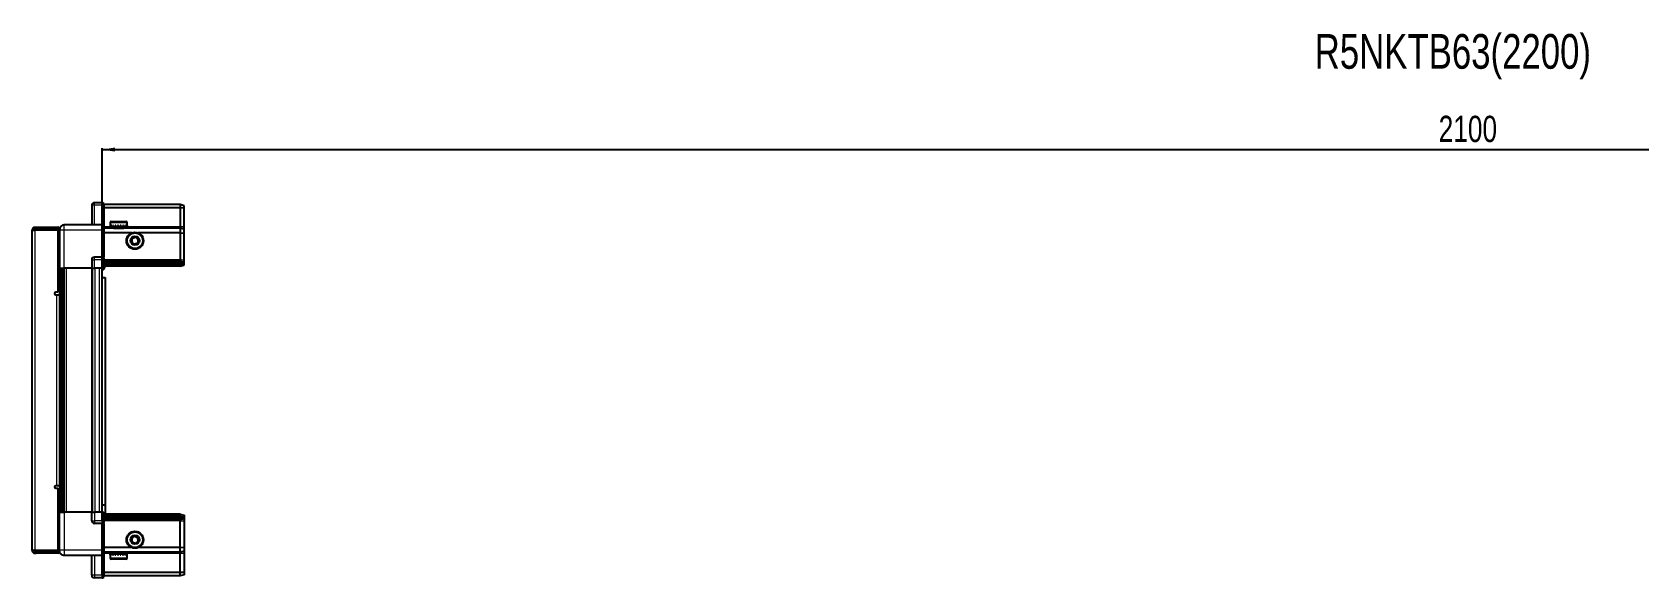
# Model space of a CAD drawing. Header units: millimetres. Extents: x 899 to 4718, y -1016 to 1767.
# Drawn here: x 1709 to 2935, y 1351 to 1767 of the extents above; entities that cross this region are included whole.
import ezdxf

# ---------------------------------------------------------------- set-up
doc = ezdxf.new("R2010")
doc.units = ezdxf.units.MM
doc.layers.add('FORMAT', color=7, linetype='Continuous')
doc.styles.add('SLDTEXTSTYLE0', font='TXT', dxfattribs={"width": 0.75})
doc.dimstyles.new('SLDDIMSTYLE0', dxfattribs={"dimtxt": 20, "dimasz": 10, "dimexe": 0, "dimexo": 0.0625, "dimgap": 5, "dimtad": 2, "dimdec": 1, "dimrnd": 1e-09, "dimzin": 12, "dimdsep": 46, "dimtxsty": 'SLDTEXTSTYLE0', "dimsah": 1, "dimcen": 0.09, "dimadec": 0, "dimazin": 3, "dimtfac": 1, "dimtofl": 0, "dimtmove": 0, "dimatfit": 3, "dimfxl": 0, "dimfrac": 2, "dimtolj": 1, "dimtzin": 12, "dimarcsym": 0})

# ---------------------------------------------------------------- blocks, each defined once
blk = doc.blocks.new('_D_4')
at = {"layer": 'FORMAT'}
for p, q in [((1762.2, 1586.9), (1762.2, 1678.4)), ((1762.2, 1677.4), (3862.2, 1677.4)), ((3862.2, 1586.9), (3862.2, 1678.4))]:
    blk.add_line(p, q, dxfattribs=at)
for points in [[(1762.2, 1677.4), (1772.2, 1675.9), (1772.2, 1679)], [(3862.2, 1677.4), (3852.2, 1679), (3852.2, 1675.9)]]:
    blk.add_solid(points, dxfattribs=at)
at = {"layer": 'FORMAT', "insert": (2782.6, 1703.2), "char_height": 20, "attachment_point": 1, "style": 'SLDTEXTSTYLE0'}
blk.add_mtext('2100', dxfattribs=at)

msp = doc.modelspace()

# ---------------------------------------------------------------- linework, layer by layer
at = {"color": 7, "linetype": 'Continuous', "lineweight": 25}
for p, q in [((1754.35, 1634.93), (1754.35, 1619.93)), ((1762.35, 1636.93), (1756.35, 1636.93)), ((1762.35, 1636.93), (1762.68, 1636.93)), ((1762.35, 1636.93), (1762.35, 1634.93)), ((1762.35, 1620.13), (1762.35, 1634.93)), ((1762.35, 1620.13), (1762.35, 1634.93)), ((1763.55, 1636.43), (1762.68, 1636.93)), ((1763.55, 1634.93), (1763.55, 1636.43)), ((1821.85, 1635.43), (1763.55, 1635.43)), ((1763.55, 1634.93), (1763.55, 1620.13)), ((1821.85, 1632.93), (1763.55, 1632.93)), ((1821.85, 1635.43), (1821.85, 1632.93)), ((1824.85, 1634.63), (1821.85, 1635.43)), ((1821.85, 1632.93), (1821.85, 1618.43)), ((1824.85, 1632.78), (1821.85, 1632.93)), ((1824.85, 1632.78), (1824.85, 1634.63)), ((1824.85, 1618.43), (1824.85, 1632.78)), ((1762.35, 1619.93), (1733.35, 1619.93)), ((1762.35, 1619.93), (1762.35, 1620.13)), ((1762.35, 1619.93), (1763.55, 1619.93)), ((1762.35, 1615.93), (1762.35, 1619.93)), ((1763.55, 1620.13), (1763.55, 1619.93)), ((1763.55, 1619.93), (1763.55, 1615.93)), ((1768.35, 1621.83), (1768.35, 1619.43)), ((1768.35, 1619.43), (1768.35, 1618.93)), ((1768.67, 1619.43), (1768.48, 1619.43)), ((1768.48, 1619.43), (1768.48, 1618.93)), ((1768.67, 1619.43), (1768.67, 1618.93)), ((1769.15, 1622.63), (1776.32, 1622.63)), ((1769.6, 1619.43), (1769.2, 1619.43)), ((1769.2, 1619.43), (1769.2, 1618.93)), ((1769.6, 1619.43), (1769.6, 1618.93)), ((1771.04, 1619.43), (1770.47, 1619.43)), ((1770.47, 1619.43), (1770.47, 1618.93)), ((1771.04, 1619.43), (1771.04, 1618.93)), ((1772.86, 1619.43), (1772.17, 1619.43)), ((1772.17, 1619.43), (1772.17, 1618.93)), ((1772.86, 1619.43), (1772.86, 1618.93)), ((1774.87, 1619.43), (1774.13, 1619.43)), ((1774.13, 1619.43), (1774.13, 1618.93)), ((1774.36, 1619.43), (1774.36, 1618.93)), ((1774.86, 1619.43), (1774.86, 1618.93)), ((1774.87, 1619.43), (1774.87, 1618.93)), ((1776.88, 1619.43), (1776.16, 1619.43)), ((1776.16, 1619.43), (1776.16, 1618.93)), ((1776.22, 1619.43), (1776.22, 1618.93)), ((1776.32, 1622.63), (1780.55, 1622.63)), ((1776.88, 1619.43), (1776.88, 1618.93)), ((1778.69, 1619.43), (1778.07, 1619.43)), ((1778.07, 1619.43), (1778.07, 1618.93)), ((1778.69, 1619.43), (1778.69, 1618.93)), ((1780.12, 1619.43), (1779.65, 1619.43)), ((1779.65, 1619.43), (1779.65, 1618.93)), ((1780.12, 1619.43), (1780.12, 1618.93)), ((1781.04, 1619.43), (1780.77, 1619.43)), ((1780.77, 1619.43), (1780.77, 1618.93)), ((1781.04, 1619.43), (1781.04, 1618.93)), ((1781.35, 1619.43), (1781.31, 1619.43)), ((1781.31, 1619.43), (1781.31, 1618.93)), ((1781.35, 1619.43), (1781.35, 1621.83)), ((1781.35, 1619.43), (1781.35, 1618.93)), ((1710.35, 1616.08), (1708.85, 1616.08)), ((1708.85, 1615.58), (1708.85, 1616.08)), ((1708.85, 1372.28), (1708.85, 1615.58)), ((1710.95, 1616.68), (1710.95, 1618.18)), ((1710.95, 1618.18), (1711.85, 1618.18)), ((1710.95, 1616.68), (1711.85, 1616.68)), ((1710.95, 1616.18), (1728.35, 1616.18)), ((1711.85, 1618.18), (1728.35, 1618.18)), ((1711.85, 1616.68), (1711.85, 1618.18)), ((1711.85, 1616.68), (1728.35, 1616.68)), ((1728.35, 1616.68), (1728.35, 1618.18)), ((1729.85, 1616.18), (1728.35, 1616.18)), ((1728.35, 1616.18), (1728.35, 1568.68)), ((1729.85, 1615.93), (1729.85, 1586.93)), ((1762.35, 1595.63), (1762.35, 1615.93)), ((1821.85, 1617.43), (1763.55, 1617.43)), ((1763.55, 1615.93), (1763.55, 1595.63)), ((1784.85, 1613.93), (1763.55, 1613.93)), ((1768.35, 1618.93), (1768.48, 1618.93)), ((1768.48, 1618.93), (1768.67, 1618.93)), ((1768.67, 1618.93), (1769.2, 1618.93)), ((1769.2, 1618.93), (1769.6, 1618.93)), ((1769.6, 1618.93), (1770.47, 1618.93)), ((1770.45, 1618.93), (1770.45, 1618.83)), ((1770.45, 1618.83), (1779.25, 1618.83)), ((1770.47, 1618.93), (1771.04, 1618.93)), ((1770.85, 1618.43), (1771.54, 1617.95)), ((1770.85, 1618.43), (1775.88, 1618.43)), ((1771.54, 1617.95), (1770.85, 1617.47)), ((1770.85, 1617.47), (1770.85, 1617.43)), ((1770.85, 1617.47), (1775.88, 1617.47)), ((1771.04, 1618.93), (1772.17, 1618.93)), ((1771.54, 1617.95), (1775.7, 1617.95)), ((1772.17, 1618.93), (1772.86, 1618.93)), ((1772.86, 1618.93), (1774.13, 1618.93)), ((1774.13, 1618.93), (1774.36, 1618.93)), ((1774.86, 1618.93), (1774.87, 1618.93)), ((1774.87, 1618.93), (1776.16, 1618.93)), ((1775.7, 1617.95), (1778.16, 1617.95)), ((1775.88, 1618.43), (1778.85, 1618.43)), ((1775.88, 1617.47), (1778.85, 1617.47)), ((1776.22, 1618.93), (1776.88, 1618.93)), ((1776.88, 1618.93), (1778.07, 1618.93)), ((1778.07, 1618.93), (1778.69, 1618.93)), ((1778.16, 1617.95), (1778.85, 1618.43)), ((1778.85, 1617.47), (1778.16, 1617.95)), ((1778.69, 1618.93), (1779.65, 1618.93)), ((1778.85, 1617.43), (1778.85, 1617.47)), ((1779.25, 1618.83), (1779.25, 1618.93)), ((1779.65, 1618.93), (1780.12, 1618.93)), ((1780.12, 1618.93), (1780.77, 1618.93)), ((1780.77, 1618.93), (1781.04, 1618.93)), ((1781.04, 1618.93), (1781.31, 1618.93)), ((1781.31, 1618.93), (1781.35, 1618.93)), ((1821.85, 1613.93), (1789.85, 1613.93)), ((1821.85, 1618.43), (1821.85, 1617.43)), ((1821.85, 1617.43), (1821.85, 1613.93)), ((1824.85, 1616.63), (1821.85, 1617.43)), ((1821.85, 1613.93), (1821.85, 1593.43)), ((1821.85, 1613.93), (1824.85, 1613.6)), ((1824.85, 1616.63), (1824.85, 1618.43)), ((1824.85, 1613.6), (1824.85, 1616.63)), ((1824.85, 1593.43), (1824.85, 1613.6)), ((1762.35, 1595.43), (1756.35, 1595.43)), ((1762.35, 1595.43), (1762.35, 1595.63)), ((1762.35, 1595.43), (1762.35, 1593.43)), ((1762.35, 1595.43), (1763.55, 1595.43)), ((1763.55, 1595.63), (1763.55, 1595.43)), ((1763.55, 1594.76), (1763.55, 1595.43)), ((1763.55, 1594.76), (1763.55, 1586.93)), ((1728.35, 1589.68), (1729.85, 1589.68)), ((1729.85, 1586.93), (1728.35, 1586.93)), ((1730.5, 1400.93), (1730.5, 1586.93)), ((1732.29, 1586.93), (1732.29, 1400.93)), ((1732.33, 1586.93), (1732.33, 1400.93)), ((1754.35, 1586.93), (1733.35, 1586.93)), ((1754.35, 1593.43), (1754.35, 1586.93)), ((1754.35, 1586.93), (1756.35, 1586.93)), ((1755, 1400.93), (1755, 1586.93)), ((1762.35, 1586.93), (1756.35, 1586.93)), ((1762.2, 1400.93), (1762.2, 1586.93)), ((1762.35, 1586.93), (1762.35, 1593.43)), ((1762.35, 1586.93), (1762.35, 1593.43)), ((1762.35, 1586.93), (1762.68, 1586.93)), ((1762.35, 1586.93), (1762.35, 1586.93)), ((1762.68, 1586.93), (1762.68, 1593.43)), ((1763.55, 1586.93), (1762.68, 1586.93)), ((1762.68, 1586.93), (1762.68, 1586.93)), ((1821.85, 1592.43), (1763.55, 1592.43)), ((1821.85, 1591.43), (1763.55, 1591.43)), ((1821.85, 1589.93), (1763.55, 1589.93)), ((1821.85, 1588.43), (1763.55, 1588.43)), ((1821.85, 1593.43), (1821.85, 1592.43)), ((1821.85, 1592.43), (1821.85, 1591.43)), ((1821.85, 1592.43), (1824.85, 1591.63)), ((1821.85, 1591.43), (1821.85, 1589.93)), ((1821.85, 1591.43), (1824.85, 1590.89)), ((1821.85, 1589.93), (1824.85, 1590.39)), ((1821.85, 1589.93), (1821.85, 1588.43)), ((1821.85, 1588.43), (1824.85, 1589.24)), ((1824.85, 1591.63), (1824.85, 1593.43)), ((1824.85, 1590.89), (1824.85, 1591.63)), ((1824.85, 1590.39), (1824.85, 1590.89)), ((1824.85, 1589.24), (1824.85, 1590.39)), ((1762.2, 1579.93), (1764.7, 1579.93)), ((1764.7, 1579.93), (1764.7, 1406.43)), ((1728.35, 1568.68), (1727, 1568.68)), ((1727, 1566.68), (1727.75, 1566.68)), ((1727.75, 1566.68), (1729.85, 1566.68)), ((1729.85, 1566.68), (1729.85, 1421.18)), ((1727.75, 1421.18), (1727, 1421.18)), ((1727, 1419.18), (1728.35, 1419.18)), ((1729.85, 1421.18), (1727.75, 1421.18)), ((1728.35, 1419.18), (1728.35, 1371.68)), ((1729.85, 1400.93), (1728.35, 1400.93)), ((1729.85, 1371.93), (1729.85, 1400.93)), ((1754.35, 1400.93), (1733.35, 1400.93)), ((1754.35, 1394.43), (1754.35, 1400.93)), ((1754.35, 1400.93), (1756.35, 1400.93)), ((1762.35, 1400.93), (1756.35, 1400.93)), ((1764.7, 1406.43), (1762.2, 1406.43)), ((1762.35, 1394.43), (1762.35, 1400.93)), ((1762.35, 1400.93), (1762.68, 1400.93)), ((1762.68, 1394.43), (1762.68, 1400.93)), ((1762.68, 1400.93), (1763.55, 1400.93)), ((1763.55, 1400.93), (1763.55, 1393.11)), ((1821.85, 1399.43), (1763.55, 1399.43)), ((1764.7, 1406.43), (1764.7, 1399.43)), ((1821.85, 1397.93), (1821.85, 1399.43)), ((1821.85, 1399.43), (1824.85, 1398.63)), ((1824.85, 1398.63), (1824.85, 1397.48)), ((1729.85, 1398.18), (1728.35, 1398.18)), ((1762.35, 1392.43), (1756.35, 1392.43)), ((1762.35, 1394.43), (1762.35, 1392.43)), ((1762.35, 1394.43), (1762.35, 1392.43)), ((1762.35, 1392.43), (1763.55, 1392.43)), ((1762.35, 1392.23), (1762.35, 1392.43)), ((1762.35, 1371.93), (1762.35, 1392.23)), ((1821.85, 1397.93), (1763.55, 1397.93)), ((1821.85, 1396.43), (1763.55, 1396.43)), ((1821.85, 1395.43), (1763.55, 1395.43)), ((1763.55, 1392.43), (1763.55, 1393.11)), ((1763.55, 1392.43), (1763.55, 1392.23)), ((1763.55, 1392.23), (1763.55, 1371.93)), ((1821.85, 1396.43), (1821.85, 1397.93)), ((1821.85, 1397.93), (1824.85, 1397.48)), ((1821.85, 1396.43), (1824.85, 1396.98)), ((1821.85, 1395.43), (1821.85, 1396.43)), ((1821.85, 1395.43), (1824.85, 1396.24)), ((1821.85, 1394.43), (1821.85, 1395.43)), ((1821.85, 1373.93), (1821.85, 1394.43)), ((1824.85, 1397.48), (1824.85, 1396.98)), ((1824.85, 1396.98), (1824.85, 1396.24)), ((1824.85, 1396.24), (1824.85, 1394.43)), ((1824.85, 1394.43), (1824.85, 1374.27)), ((1784.85, 1373.93), (1763.55, 1373.93)), ((1821.85, 1373.93), (1789.85, 1373.93)), ((1821.85, 1373.93), (1824.85, 1374.27)), ((1821.85, 1370.43), (1821.85, 1373.93)), ((1824.85, 1374.27), (1824.85, 1371.24)), ((1708.85, 1371.78), (1708.85, 1372.28)), ((1710.35, 1371.78), (1708.85, 1371.78)), ((1728.35, 1371.68), (1710.95, 1371.68)), ((1710.95, 1371.18), (1710.95, 1369.68)), ((1710.95, 1371.18), (1711.85, 1371.18)), ((1710.95, 1369.68), (1711.85, 1369.68)), ((1711.85, 1371.18), (1711.85, 1369.68)), ((1728.35, 1371.18), (1711.85, 1371.18)), ((1728.35, 1369.68), (1711.85, 1369.68)), ((1728.35, 1371.68), (1729.85, 1371.68)), ((1728.35, 1371.18), (1728.35, 1369.68)), ((1762.35, 1367.93), (1733.35, 1367.93)), ((1754.35, 1352.93), (1754.35, 1367.93)), ((1762.35, 1367.93), (1762.35, 1371.93)), ((1762.35, 1367.93), (1763.55, 1367.93)), ((1762.35, 1367.73), (1762.35, 1367.93)), ((1762.35, 1352.93), (1762.35, 1367.73)), ((1763.55, 1371.93), (1763.55, 1367.93)), ((1821.85, 1370.43), (1763.55, 1370.43)), ((1763.55, 1367.93), (1763.55, 1367.73)), ((1763.55, 1367.73), (1763.55, 1352.93)), ((1768.35, 1368.93), (1768.35, 1366.03)), ((1768.44, 1368.93), (1768.35, 1368.93)), ((1768.44, 1368.43), (1768.44, 1368.93)), ((1768.61, 1368.93), (1768.44, 1368.93)), ((1768.44, 1368.43), (1768.61, 1368.43)), ((1768.61, 1368.43), (1768.61, 1368.93)), ((1769.1, 1368.93), (1768.61, 1368.93)), ((1769.1, 1368.43), (1769.1, 1368.93)), ((1769.48, 1368.93), (1769.1, 1368.93)), ((1769.1, 1368.43), (1769.48, 1368.43)), ((1769.3, 1365.23), (1769.15, 1365.23)), ((1780.55, 1365.23), (1769.3, 1365.23)), ((1769.48, 1368.43), (1769.48, 1368.93)), ((1770.32, 1368.93), (1769.48, 1368.93)), ((1770.32, 1368.43), (1770.32, 1368.93)), ((1770.88, 1368.93), (1770.32, 1368.93)), ((1770.32, 1368.43), (1770.88, 1368.43)), ((1770.45, 1369.03), (1770.45, 1368.93)), ((1775.85, 1369.03), (1770.45, 1369.03)), ((1770.85, 1370.43), (1770.85, 1370.4)), ((1770.85, 1370.4), (1771.54, 1369.92)), ((1770.95, 1370.4), (1770.85, 1370.4)), ((1771.54, 1369.92), (1770.85, 1369.43)), ((1770.95, 1369.43), (1770.85, 1369.43)), ((1770.88, 1368.43), (1770.88, 1368.93)), ((1771.98, 1368.93), (1770.88, 1368.93)), ((1778.85, 1370.4), (1770.95, 1370.4)), ((1778.85, 1369.43), (1770.95, 1369.43)), ((1771.62, 1369.92), (1771.54, 1369.92)), ((1778.16, 1369.92), (1771.62, 1369.92)), ((1771.98, 1368.43), (1771.98, 1368.93)), ((1772.66, 1368.93), (1771.98, 1368.93)), ((1771.98, 1368.43), (1772.66, 1368.43)), ((1772.66, 1368.43), (1772.66, 1368.93)), ((1773.93, 1368.93), (1772.66, 1368.93)), ((1773.93, 1368.43), (1773.93, 1368.93)), ((1774.22, 1368.93), (1773.93, 1368.93)), ((1773.93, 1368.43), (1774.66, 1368.43)), ((1774.22, 1368.43), (1774.22, 1368.93)), ((1774.66, 1368.43), (1774.66, 1368.93)), ((1775.96, 1368.93), (1774.66, 1368.93)), ((1779.25, 1369.03), (1775.85, 1369.03)), ((1775.96, 1368.43), (1775.96, 1368.93)), ((1775.96, 1368.43), (1776.68, 1368.43)), ((1776.09, 1368.43), (1776.09, 1368.93)), ((1776.68, 1368.93), (1776.09, 1368.93)), ((1776.68, 1368.43), (1776.68, 1368.93)), ((1777.88, 1368.93), (1776.68, 1368.93)), ((1777.88, 1368.43), (1777.88, 1368.93)), ((1778.52, 1368.93), (1777.88, 1368.93)), ((1777.88, 1368.43), (1778.52, 1368.43)), ((1778.16, 1369.92), (1778.85, 1370.4)), ((1778.85, 1369.43), (1778.16, 1369.92)), ((1778.52, 1368.43), (1778.52, 1368.93)), ((1779.51, 1368.93), (1778.52, 1368.93)), ((1778.85, 1370.4), (1778.85, 1370.43)), ((1779.25, 1368.93), (1779.25, 1369.03)), ((1779.51, 1368.43), (1779.51, 1368.93)), ((1780, 1368.93), (1779.51, 1368.93)), ((1779.51, 1368.43), (1780, 1368.43)), ((1780, 1368.43), (1780, 1368.93)), ((1780.68, 1368.93), (1780, 1368.93)), ((1780.68, 1368.43), (1780.68, 1368.93)), ((1780.97, 1368.93), (1780.68, 1368.93)), ((1780.68, 1368.43), (1780.97, 1368.43)), ((1780.97, 1368.43), (1780.97, 1368.93)), ((1781.28, 1368.93), (1780.97, 1368.93)), ((1781.28, 1368.43), (1781.28, 1368.93)), ((1781.35, 1368.93), (1781.28, 1368.93)), ((1781.28, 1368.43), (1781.35, 1368.43)), ((1781.35, 1366.03), (1781.35, 1368.93)), ((1781.35, 1368.43), (1781.35, 1368.93)), ((1781.35, 1368.93), (1781.35, 1368.93)), ((1824.85, 1371.24), (1821.85, 1370.43)), ((1821.85, 1369.43), (1821.85, 1370.43)), ((1821.85, 1354.93), (1821.85, 1369.43)), ((1824.85, 1371.24), (1824.85, 1369.43)), ((1824.85, 1369.43), (1824.85, 1355.09)), ((1762.35, 1350.93), (1756.35, 1350.93)), ((1762.35, 1352.93), (1762.35, 1350.93)), ((1762.35, 1350.93), (1762.68, 1350.93)), ((1762.35, 1350.93), (1762.35, 1350.93)), ((1762.35, 1350.93), (1762.68, 1350.93)), ((1762.68, 1350.93), (1763.55, 1351.43)), ((1762.68, 1350.93), (1763.55, 1351.43)), ((1821.85, 1354.93), (1763.55, 1354.93)), ((1763.55, 1351.43), (1763.55, 1352.93)), ((1821.85, 1352.43), (1763.55, 1352.43)), ((1824.85, 1355.09), (1821.85, 1354.93)), ((1821.85, 1352.43), (1821.85, 1354.93)), ((1824.85, 1353.24), (1821.85, 1352.43)), ((1824.85, 1355.09), (1824.85, 1353.24))]:
    msp.add_line(p, q, dxfattribs=at)
at = {"color": 8, "linetype": 'Continuous', "lineweight": 18}
for p, q in [((1756.35, 1634.93), (1754.35, 1634.93)), ((1756.35, 1634.93), (1756.35, 1636.93)), ((1756.35, 1619.93), (1756.35, 1634.93)), ((1762.35, 1634.93), (1756.35, 1634.93)), ((1762.35, 1634.93), (1763.55, 1634.93)), ((1762.35, 1620.13), (1763.55, 1620.13)), ((1768.35, 1621.83), (1776.52, 1621.83)), ((1776.52, 1621.83), (1781.35, 1621.83)), ((1710.95, 1616.18), (1710.95, 1371.68)), ((1733.35, 1586.93), (1733.35, 1615.93)), ((1762.35, 1615.93), (1733.35, 1615.93)), ((1762.35, 1615.93), (1763.55, 1615.93)), ((1770.85, 1618.43), (1763.55, 1618.43)), ((1821.85, 1618.43), (1778.85, 1618.43)), ((1824.85, 1618.43), (1821.85, 1618.43)), ((1756.35, 1593.43), (1756.35, 1595.43)), ((1762.35, 1595.63), (1763.55, 1595.63)), ((1729.85, 1566.68), (1729.85, 1586.93)), ((1731.08, 1586.93), (1731.08, 1400.93)), ((1733.53, 1400.93), (1733.53, 1586.93)), ((1734.95, 1586.93), (1734.95, 1400.93)), ((1754.35, 1593.43), (1756.35, 1593.43)), ((1754.35, 1400.93), (1754.35, 1586.93)), ((1756.35, 1586.93), (1756.35, 1593.43)), ((1762.35, 1593.43), (1756.35, 1593.43)), ((1757, 1400.93), (1757, 1586.93)), ((1760.2, 1400.93), (1760.2, 1586.93)), ((1762.35, 1593.43), (1762.68, 1593.43)), ((1762.35, 1586.93), (1762.68, 1586.93)), ((1821.85, 1593.43), (1763.55, 1593.43)), ((1821.85, 1593.43), (1824.85, 1593.43)), ((1727.75, 1421.18), (1727.75, 1566.68)), ((1729.85, 1400.93), (1729.85, 1421.18)), ((1733.35, 1400.93), (1733.35, 1371.93)), ((1756.35, 1400.93), (1756.35, 1394.43)), ((1754.35, 1394.43), (1756.35, 1394.43)), ((1756.35, 1394.43), (1756.35, 1392.43)), ((1762.35, 1394.43), (1756.35, 1394.43)), ((1762.35, 1394.43), (1762.68, 1394.43)), ((1763.55, 1392.23), (1762.35, 1392.23)), ((1821.85, 1394.43), (1763.55, 1394.43)), ((1821.85, 1394.43), (1824.85, 1394.43)), ((1762.35, 1371.93), (1733.35, 1371.93)), ((1756.35, 1367.93), (1756.35, 1352.93)), ((1762.35, 1371.93), (1763.55, 1371.93)), ((1763.55, 1367.73), (1762.35, 1367.73)), ((1770.85, 1369.43), (1763.55, 1369.43)), ((1768.52, 1366.03), (1768.35, 1366.03)), ((1781.35, 1366.03), (1768.52, 1366.03)), ((1821.85, 1369.43), (1778.85, 1369.43)), ((1824.85, 1369.43), (1821.85, 1369.43)), ((1756.35, 1352.93), (1754.35, 1352.93)), ((1762.35, 1352.93), (1756.35, 1352.93)), ((1756.35, 1352.93), (1756.35, 1350.93)), ((1762.35, 1352.93), (1763.55, 1352.93))]:
    msp.add_line(p, q, dxfattribs=at)
at = {"color": 7, "linetype": 'Continuous', "lineweight": 25}
for centre, radius in [((1787.35, 1607.93), 6.5), ((1787.35, 1607.93), 3.46), ((1787.35, 1379.93), 6.5), ((1787.35, 1379.93), 3.46)]:
    msp.add_circle(centre, radius, dxfattribs=at)
at = {"color": 8, "linetype": 'Continuous', "lineweight": 18}
for centre in [(1787.35, 1607.93), (1787.35, 1379.93)]:
    msp.add_circle(centre, 5.7, dxfattribs=at)
at = {"color": 7, "linetype": 'Continuous', "lineweight": 25}
for centre, radius, start, end in [((1756.35, 1634.93), 2, 90, 180), ((1769.15, 1621.83), 0.8, 90, 180), ((1780.55, 1621.83), 0.8, 0, 90), ((1710.85, 1615.68), 0.5, 90, 117.52901), ((1728.25, 1616.08), 0.6, 9.59407, 90), ((1728.25, 1616.08), 2.1, 32.2369, 87.2706), ((1770.45, 1618.43), 0.4, 0, 90), ((1779.25, 1618.43), 0.4, 90, 180), ((1787.35, 1607.93), 2.5, 161.00659, 221.00659), ((1787.35, 1607.93), 2.5, 101.00659, 161.00659), ((1787.35, 1607.93), 2.5, 41.00659, 101.00659), ((1787.35, 1607.93), 2.5, 281.00659, 341.00659), ((1787.35, 1607.93), 2.5, 341.00659, 41.00659), ((1756.35, 1593.43), 2, 90, 180), ((1787.35, 1607.93), 2.5, 221.00659, 281.00659), ((1759.7, 1589.58), 5, 300, 346.70293), ((1727, 1567.68), 1, 90, 270), ((1727, 1420.18), 1, 90, 270), ((1756.35, 1394.43), 2, 180, 270), ((1787.35, 1379.93), 2.5, 127.98423, 187.98423), ((1787.35, 1379.93), 2.5, 187.98423, 247.98423), ((1787.35, 1379.93), 2.5, 67.98423, 127.98423), ((1787.35, 1379.93), 2.5, 247.98423, 307.98423), ((1787.35, 1379.93), 2.5, 7.98423, 67.98423), ((1787.35, 1379.93), 2.5, 307.98423, 7.98423), ((1710.85, 1372.18), 0.5, 243.29122, 270), ((1728.25, 1371.78), 0.6, 270, 350.40593), ((1728.25, 1371.78), 2.1, 272.7294, 327.8305), ((1769.15, 1366.03), 0.8, 180, 270), ((1770.45, 1369.43), 0.4, 270, 0), ((1779.25, 1369.43), 0.4, 180, 270), ((1780.55, 1366.03), 0.8, 270, 360), ((1756.35, 1352.93), 2, 180, 270)]:
    msp.add_arc(centre, radius, start, end, dxfattribs=at)
for centre, start_param, end_param in [((1766.15, 1593.43), 2.4188584, 3.1415927), ((1766.15, 1394.43), 3.1415927, 3.8643269)]:
    msp.add_ellipse(centre, major_axis=(3.46, 0), ratio=0.5773503, start_param=start_param, end_param=end_param, dxfattribs=at)
for points, knots in [([(1733.35, 1619.93), (1732.91, 1619.89), (1732.23, 1619.82), (1731.42, 1619.38), (1730.86, 1618.93), (1730.4, 1618.37), (1729.97, 1617.55), (1729.89, 1616.87), (1729.85, 1616.43)], [0, 0, 0, 0, 0.2394568, 0.3683607, 0.5, 0.6316393, 0.7605432, 1, 1, 1, 1]), ([(1710.95, 1618.18), (1710.69, 1618.16), (1710.2, 1618.11), (1709.56, 1617.71), (1709.09, 1617.15), (1708.87, 1616.57), (1708.86, 1616.21), (1708.85, 1616.08)], [0, 0, 0, 0, 0.2302553, 0.4485219, 0.6667858, 0.8850496, 1, 1, 1, 1]), ([(1708.85, 1615.58), (1708.87, 1615.63), (1708.93, 1615.72), (1709.32, 1615.85), (1709.88, 1615.98), (1710.46, 1616.09), (1710.82, 1616.16), (1710.95, 1616.18)], [0, 0, 0, 0, 0.2302553, 0.4485219, 0.6667858, 0.8850496, 1, 1, 1, 1]), ([(1729.85, 1616.43), (1729.85, 1616.43), (1729.85, 1616.41), (1729.85, 1616.3), (1729.85, 1616.13), (1729.85, 1616), (1729.85, 1615.93)], [0, 0, 0, 0, 0.2493943, 0.50033348, 0.75016674, 1, 1, 1, 1]), ([(1784.51, 1607.38), (1784.68, 1607.87), (1785, 1608.78), (1785.31, 1609.69), (1785.45, 1610.11)], [0, 0, 0, 0, 0.5346859, 1, 1, 1, 1]), ([(1786.41, 1605.2), (1786.18, 1605.46), (1785.64, 1606.09), (1784.99, 1606.84), (1784.6, 1607.29), (1784.51, 1607.38)], [0, 0, 0, 0, 0.3629006, 0.8668753, 1, 1, 1, 1]), ([(1785.45, 1610.11), (1785.96, 1610.21), (1786.91, 1610.4), (1787.85, 1610.58), (1788.29, 1610.66)], [0, 0, 0, 0, 0.5346859, 1, 1, 1, 1]), ([(1788.29, 1610.66), (1788.37, 1610.57), (1788.76, 1610.12), (1789.42, 1609.37), (1789.96, 1608.75), (1790.18, 1608.49)], [0, 0, 0, 0, 0.1331247, 0.6370994, 1, 1, 1, 1]), ([(1790.18, 1608.49), (1790.01, 1608), (1789.7, 1607.09), (1789.39, 1606.18), (1789.24, 1605.76)], [0, 0, 0, 0, 0.5346859, 1, 1, 1, 1]), ([(1789.24, 1605.76), (1788.74, 1605.66), (1787.79, 1605.47), (1786.85, 1605.29), (1786.41, 1605.2)], [0, 0, 0, 0, 0.5346859, 1, 1, 1, 1]), ([(1729.85, 1586.93), (1729.89, 1586.93), (1729.96, 1586.93), (1730.57, 1586.93), (1731.46, 1586.93), (1732.44, 1586.93), (1733.09, 1586.93), (1733.35, 1586.93)], [0, 0, 0, 0, 0.2146939, 0.4293877, 0.6440816, 0.8587754, 1, 1, 1, 1]), ([(1729.85, 1400.93), (1729.89, 1400.93), (1729.96, 1400.93), (1730.57, 1400.93), (1731.46, 1400.93), (1732.44, 1400.93), (1733.09, 1400.93), (1733.35, 1400.93)], [0, 0, 0, 0, 0.2146939, 0.4293877, 0.6440816, 0.8587754, 1, 1, 1, 1]), ([(1784.67, 1381.02), (1785.08, 1381.33), (1785.84, 1381.93), (1786.6, 1382.52), (1786.95, 1382.79)], [0, 0, 0, 0, 0.5346859, 1, 1, 1, 1]), ([(1785.07, 1378.16), (1785.06, 1378.28), (1784.97, 1378.87), (1784.83, 1379.86), (1784.72, 1380.67), (1784.67, 1381.02)], [0, 0, 0, 0, 0.13312467, 0.63709944, 1, 1, 1, 1]), ([(1787.75, 1377.08), (1787.27, 1377.27), (1786.38, 1377.63), (1785.49, 1377.99), (1785.07, 1378.16)], [0, 0, 0, 0, 0.5346859, 1, 1, 1, 1]), ([(1786.95, 1382.79), (1787.43, 1382.6), (1788.32, 1382.24), (1789.21, 1381.88), (1789.62, 1381.71)], [0, 0, 0, 0, 0.5346859, 1, 1, 1, 1]), ([(1790.02, 1378.85), (1789.62, 1378.53), (1788.86, 1377.94), (1788.1, 1377.35), (1787.75, 1377.08)], [0, 0, 0, 0, 0.5346859, 1, 1, 1, 1]), ([(1789.62, 1381.71), (1789.67, 1381.37), (1789.79, 1380.55), (1789.92, 1379.57), (1790.01, 1378.98), (1790.02, 1378.85)], [0, 0, 0, 0, 0.3629006, 0.8668753, 1, 1, 1, 1]), ([(1710.95, 1371.68), (1710.69, 1371.73), (1710.2, 1371.82), (1709.56, 1371.95), (1709.09, 1372.08), (1708.87, 1372.19), (1708.86, 1372.26), (1708.85, 1372.28)], [0, 0, 0, 0, 0.2302553, 0.4485219, 0.6667858, 0.8850496, 1, 1, 1, 1]), ([(1708.85, 1371.78), (1708.87, 1371.53), (1708.93, 1371.04), (1709.32, 1370.4), (1709.88, 1369.93), (1710.46, 1369.71), (1710.82, 1369.69), (1710.95, 1369.68)], [0, 0, 0, 0, 0.23025534, 0.4485219, 0.6667858, 0.88504963, 1, 1, 1, 1]), ([(1729.85, 1371.43), (1729.85, 1371.44), (1729.85, 1371.45), (1729.85, 1371.57), (1729.85, 1371.74), (1729.85, 1371.87), (1729.85, 1371.93)], [0, 0, 0, 0, 0.2493943, 0.50033348, 0.75016674, 1, 1, 1, 1]), ([(1733.35, 1367.93), (1732.91, 1367.98), (1732.23, 1368.05), (1731.42, 1368.49), (1730.86, 1368.94), (1730.4, 1369.5), (1729.97, 1370.32), (1729.89, 1370.99), (1729.85, 1371.43)], [0, 0, 0, 0, 0.2394568, 0.3683607, 0.5, 0.6316393, 0.7605432, 1, 1, 1, 1])]:
    msp.add_open_spline(points, degree=3, knots=knots, dxfattribs=at)
at = {"color": 8, "linetype": 'Continuous', "lineweight": 18}
for points in [[(1733.35, 1615.93), (1733.35, 1616.46), (1733.35, 1617.51), (1733.35, 1618.83), (1733.35, 1619.75), (1733.35, 1619.87), (1733.35, 1619.93)], [(1733.35, 1371.93), (1733.35, 1371.41), (1733.35, 1370.36), (1733.35, 1369.04), (1733.35, 1368.11), (1733.35, 1367.99), (1733.35, 1367.93)]]:
    msp.add_open_spline(points, degree=3, dxfattribs=at)
at = {"color": 7, "linetype": 'Continuous', "lineweight": 25}
for points in [[(1710.95, 1616.68), (1710.87, 1616.67), (1710.71, 1616.66), (1710.51, 1616.52), (1710.38, 1616.32), (1710.36, 1616.16), (1710.35, 1616.08)], [(1710.35, 1371.78), (1710.36, 1371.71), (1710.38, 1371.55), (1710.51, 1371.35), (1710.71, 1371.21), (1710.87, 1371.19), (1710.95, 1371.18)]]:
    msp.add_open_spline(points, degree=3, dxfattribs=at)
at = {"color": 8, "linetype": 'Continuous', "lineweight": 18}
for points in [[(1733.35, 1615.93), (1732.91, 1615.93), (1732.23, 1615.93), (1731.42, 1615.93), (1730.86, 1615.93), (1730.4, 1615.93), (1729.97, 1615.93), (1729.89, 1615.93), (1729.85, 1615.93)], [(1733.35, 1371.93), (1732.91, 1371.93), (1732.23, 1371.93), (1731.42, 1371.93), (1730.86, 1371.93), (1730.4, 1371.93), (1729.97, 1371.93), (1729.89, 1371.93), (1729.85, 1371.93)]]:
    msp.add_open_spline(points, degree=3, knots=[0, 0, 0, 0, 0.2394568, 0.3683607, 0.5, 0.6316393, 0.7605432, 1, 1, 1, 1], dxfattribs=at)

# ---------------------------------------------------------------- texts
at = {"layer": 'FORMAT', "insert": (2688, 1765.52), "char_height": 26.4583, "attachment_point": 1, "style": 'SLDTEXTSTYLE0'}
msp.add_mtext('R5NKTB63(2200)', dxfattribs=at)

# ---------------------------------------------------------------- dimensions: what is measured, and where the dimension line sits
at = {"layer": 'FORMAT'}
dim = msp.add_linear_dim(base=(3862.2, 1677.43), p1=(1762.2, 1586.93), p2=(3862.2, 1586.93), angle=0, dimstyle='SLDDIMSTYLE0', dxfattribs=at)
dim.commit()
dim.dimension.update_dxf_attribs({"geometry": '_D_4', "text_midpoint": (2812.2, 1677.43), "dimtype": 160})

doc.saveas('drawing.dxf')
